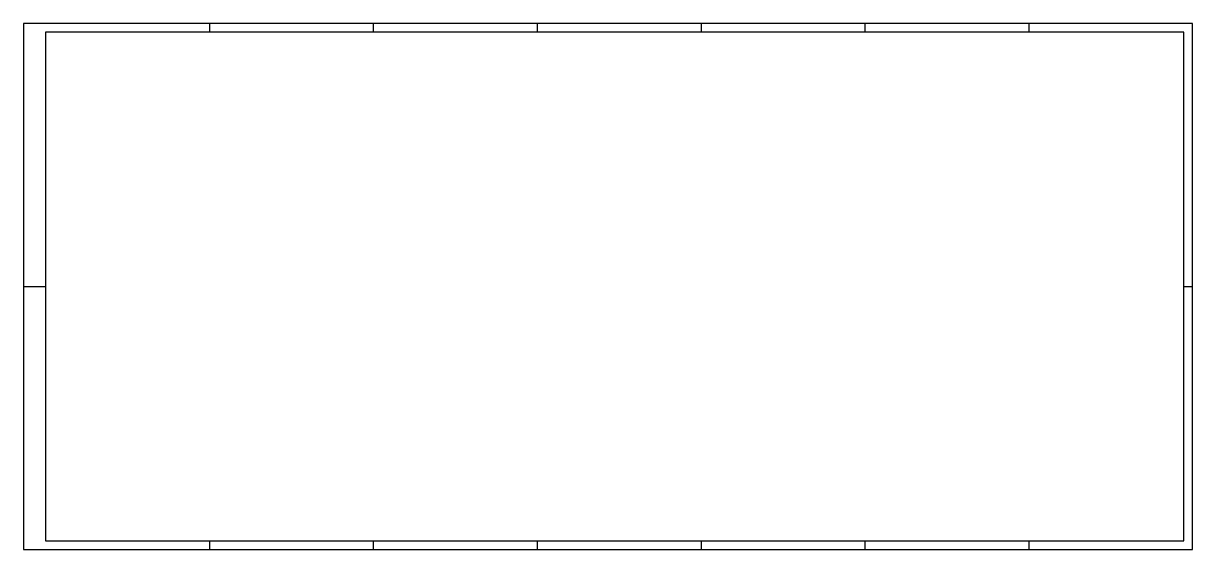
# Model space of a CAD drawing. Header units: millimetres. Extents: x -196 to -64, y -1243 to -1183.
import ezdxf

# ---------------------------------------------------------------- set-up
doc = ezdxf.new("R2010")
doc.units = ezdxf.units.MM
doc.header["$LTSCALE"] = 10
doc.layers.add('FOLHA', color=7, linetype='Continuous')

msp = doc.modelspace()

# ---------------------------------------------------------------- linework, layer by layer
at = {"layer": 'FOLHA'}
for p, q in [((-63.66, -1183.15), (-195.66, -1183.15)), ((-195.66, -1183.15), (-195.66, -1242.55)), ((-174.66, -1183.15), (-174.66, -1184.15)), ((-156.16, -1183.15), (-156.16, -1184.15)), ((-137.66, -1183.15), (-137.66, -1184.15)), ((-119.16, -1183.15), (-119.16, -1184.15)), ((-119.16, -1183.15), (-119.16, -1184.15)), ((-100.66, -1183.15), (-100.66, -1184.15)), ((-82.16, -1183.15), (-82.16, -1184.15)), ((-63.66, -1242.55), (-63.66, -1183.15)), ((-195.66, -1212.85), (-193.16, -1212.85)), ((-64.66, -1212.85), (-63.66, -1212.85)), ((-174.66, -1241.55), (-174.66, -1242.55)), ((-156.16, -1241.55), (-156.16, -1242.55)), ((-137.66, -1241.55), (-137.66, -1242.55)), ((-119.16, -1241.55), (-119.16, -1242.55)), ((-119.16, -1241.55), (-119.16, -1242.55)), ((-100.66, -1241.55), (-100.66, -1242.55)), ((-82.16, -1241.55), (-82.16, -1242.55)), ((-195.66, -1242.55), (-63.66, -1242.55))]:
    msp.add_line(p, q, dxfattribs=at)
at = {"layer": 'FOLHA', "color": 6}
for p, q in [((-64.66, -1184.15), (-193.16, -1184.15)), ((-193.16, -1184.15), (-193.16, -1241.55)), ((-64.66, -1241.55), (-64.66, -1184.15)), ((-193.16, -1241.55), (-64.66, -1241.55))]:
    msp.add_line(p, q, dxfattribs=at)

doc.saveas('drawing.dxf')
